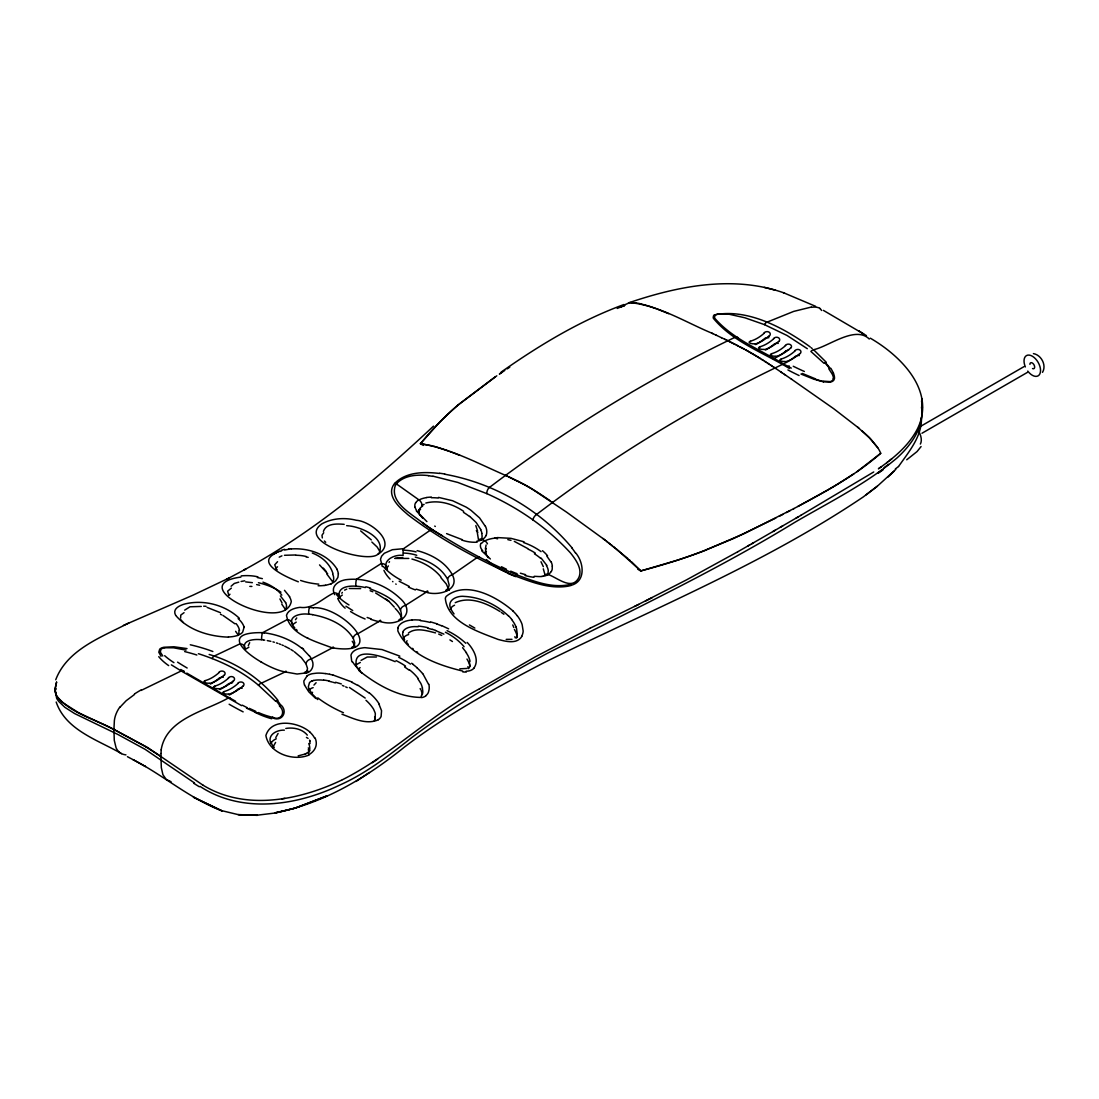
<?xml version="1.0" encoding="UTF-8"?>
<svg xmlns="http://www.w3.org/2000/svg" width="1099" height="1099" viewBox="0 0 1099 1099"><rect width="100%" height="100%" fill="white"/><g stroke="black" fill="none" stroke-linecap="round" stroke-linejoin="round"><path stroke-width="1.5" d="M203.013 785.181L147.472 747.416L113.925 729.461L114.378 720.491A18.106 10.331 -60.6 0 1 119.722 707.22M160.949 756.112L160.976 753.557M56.612 682.081L54.964 689.938A60.692 28.121 -2.9 0 0 55.582 693.249A57.244 26.5 -2.6 0 0 57.011 696.34C71.147 713.773 94.981 719.007 113.939 729.461L114.282 740.369L116.068 747.76A28.835 17.474 -57 0 0 121.412 753.584M870.298 338.176C900.617 355.691 935.922 390.626 917.638 428.486C908.969 445.562 893.817 458.008 878.389 468.806L881.412 466.677M517.231 633.944L516.585 628.697A29.975 24.7 -18.4 0 0 516.077 627.158M55.472 691.848L56.64 698.208A65.033 28.821 0 0 0 58.742 701.45L64.923 707.358L74.608 713.553L117.868 734.448L145.205 749.381L194.523 782.983M286.509 606.689L285.864 609.272M833.303 378.386L832.891 379.883A5.522 3.173 8.3 0 1 830.102 381.6L823.604 381.174M161.155 749.848C166.196 718.664 204.812 711.369 228.07 698.126A5 2.198 -59.9 0 1 230.213 698.263L235.612 701.258M418.513 512.876L418.774 511.612M485.332 549.088L486.088 544.994M418.966 509.716L418.87 510.966M485.621 553.539L486.404 551.533M478.573 540.2L477.392 533.139M398.113 627.969L397.852 629.768A23.024 14.314 3.1 0 0 397.92 631.128C408.993 655.059 438.515 665.183 462.665 671.063M402.893 632.378L402.715 633.409A17.268 10.976 1.8 0 0 402.729 634.837L403.649 637.969M55.829 689.719L56.131 688.633M311.553 694.032L312.556 692.288M248.264 645.704L249.665 642.681M55.733 679.773C67.314 649.179 102.028 637.035 128.83 622.941M375.102 719.089L375.336 713.636A25.881 18.971 2.9 0 0 374.828 712.097L373.564 709.185A55.321 41.254 -2.2 0 0 365.981 700.283M422.195 694.541L422.772 692.356A19.796 15.674 7.4 0 0 422.236 688.194M56.53 682.245L54.95 689.279L56.296 695.049M386.175 568.939L388.359 565.916M323.408 531.394C326.252 523.097 337.105 523.77 344.179 524.347M469.328 667.34L468.614 668.673M339.055 598.474L340.154 596.771A10.523 5.907 -3.8 0 1 341.198 595.809A10.056 5.619 -4 0 1 342.325 595.081M486.033 535.488L485.634 536.298A13.861 9.177 8.3 0 1 482.365 539.417A5 2.885 60 0 0 479.054 540.227M238.703 634.535L239.074 630.386M332.901 581.852L333.601 579.846A30.607 16.966 -7.6 0 0 332.75 574.365M450.302 609.217L451.442 607.404A10.702 6.992 0.2 0 1 454.56 605.219M275.794 737.553L278.088 733.459M1042.511 372.355C1046.77 365.28 1041.344 354.977 1033.417 353.603M551.355 571.439L551.739 570.669A18.065 11.333 2.8 0 0 552.22 569.048L552.275 566.191M921.086 446.565L917.033 451.579L906.73 459.794M353.974 646.665L354.716 642.901L353.301 638.368A5 3.778 -27.4 0 1 358.26 633.505L379.443 621.196C397.288 628.024 418.321 613.915 399.487 597.829C385.68 585.053 366.118 577.538 347.215 579.558C340.594 580.038 331.046 584.792 333.876 592.801M521.874 636.376C516.942 644.563 505.567 641.363 498.122 639.439C478.491 631.829 447.472 622.061 445.315 598.282A17.131 11.127 -0.3 0 1 446.194 596.4C466.1 580.066 496.679 596.675 513.096 611.017M395.379 485.318C389.073 503.163 413.114 514.387 423.761 523.948C452.348 543.002 482.406 560.078 513.989 573.678A199.716 107.125 6.9 0 0 517.739 575.162M400.956 619.287C404.995 602.966 382.397 593.515 369.978 588.789M306.772 672.052L307.514 668.412L306.058 663.933A5 3.792 -27.9 0 1 311.251 659.015L332.365 647.874A5 1.044 -76.5 0 1 333.56 647.806M389.046 562.413L389.499 561.671M447.911 589.531L449.148 585.011L447.664 579.393A5 3.599 -25.9 0 1 452.348 574.763L476.815 557.784A5.014 2.377 -61.9 0 1 479.535 557.22M341.83 593.254L342.366 592.402M313.943 685.075L316.1 682.74M295.48 619.712L296.757 617.94M447.774 589.723L446.991 590.685M231.092 586.234L234.307 583.459L238.799 582.14M119.846 707.358L126.206 700.695L134.476 694.513M403.525 637.928L404.198 637.063A10.674 6.676 2 0 1 407.358 634.988L408.663 634.535M508.411 573.115C473.202 556.973 438.735 538.331 407.921 514.744A201.955 94.981 3.4 0 1 405.819 512.876C398.223 506.419 386.587 495.141 393.84 484.48A24.398 12.13 -15.8 0 1 394.623 483.436A5.014 3.489 40.5 0 1 396.382 483.876C404.308 475.029 417.441 474.438 428.486 475.579M184.673 610.137L190.003 606.785L201.296 606.428M419.42 510.362L420.574 509.235M292.485 624.685L296.235 622.116M473.848 668.206C479.92 659.895 473.188 648.698 467.171 642.42M394.665 483.436C406.122 471.65 424.365 471.718 439.573 473.449M378.935 553.511C386.244 538.002 362.258 527.63 350.21 526.036M898.57 466.457C908.763 451.881 922.171 436.399 921.443 417.551M486.225 548.511L485.071 552.618L488.299 557.674M275.602 742.416L273.514 746.125A21.911 12.446 12.1 0 0 273.404 748.24M408.347 633.106C415.93 627.076 427.085 630.853 435.534 632.887M898.474 466.567L895.342 468.943M895.767 469.438L877.318 486.225L863.374 496.858C762.912 564.57 650.1 609.986 542.068 663.645C494.577 688.551 447.183 714.309 404.514 747.004C366.626 777.556 323.573 803.548 275.217 812.793L295.219 808.108L327.172 795.813L294.93 808.218L275.753 812.944L256.507 815.279M893.968 471.292L887.91 477.117M306.085 672.918L297.087 674.03L285.163 671.929L261.328 683.193A5 3.063 -48.6 0 0 258.43 685.172C240.969 670.445 220.02 660.664 198.411 653.699M361.049 660.375L367.258 657.01L376.408 657.01M245.517 649.221L248.91 647.201M323.738 532.699L322.007 535.213L322.323 537.919M228.88 595.15L229.979 594.229M433.501 426.124C375.432 480.497 313.861 531.957 243.703 570.161L245.764 569.062L226.682 579.269M276.316 567.798L277.539 566.809M862.166 431L862.825 431.577A98.141 56.667 60 0 1 871.15 439.531L877.675 447.623A18.697 10.798 60 0 1 880.739 453.283L857.041 471.677M880.711 453.296C854.679 476.155 823.852 492.503 793.505 508.796M458.31 404.858L496.789 375.803M891.893 458.668L889.338 460.728M359.387 668.192L360.087 667.643M866.081 494.838L877.318 486.225M886.714 462.775L887.594 462.088M307.116 675.858L303.887 680.899A24.535 14.273 9.3 0 0 304.588 685.034M737.91 337.558L737.827 337.503A5 3.489 -57.8 0 0 734.984 337.311C648.245 378.88 566.012 429.338 489.385 487.475A5 3.022 -68.1 0 0 486.857 493.643C518.124 507.601 547.137 527.52 570.326 552.77A128.72 94.844 -13.1 0 1 572.139 555.022C576.796 561.232 582.278 569.433 578.912 577.401C572.098 591.166 557.591 577.772 548.167 574.502A5 2.885 60 0 0 545.173 575.354L543.304 568.829M532.96 520.061A5 2.706 -52.8 0 1 536.532 514.497C612.981 456.195 695.324 406.053 782.035 364.607A5 2.239 -61.6 0 1 784.054 364.318L791.294 368.096M342.297 779.809C391.148 755.288 430.794 714.638 479.452 688.853M501.048 372.163C539.362 345.237 579.86 320.716 623.971 304.519M495.347 376.778L459.657 403.718A473.119 273.156 0 0 0 439.16 422.717L420.422 443.708L423.376 445.411M307.926 752.279L305.151 754.202L305.783 753.887L298.172 755.851M382.328 566.603L380.474 559.226L381.641 556.135L384.307 553.278L392.37 549.706L403.567 548.689L429.86 530.501A5 3.379 -57.4 0 1 433.432 530.419M501.941 372.327L499.358 374.058L504.784 370.445M372.273 762.733L377.74 759.052M426.151 592.21C437.484 596.249 460.577 590.754 452.348 574.763M356.007 781.458L369.429 772.487M853.854 473.848L837.204 484.412A584.297 337.338 0 0 1 827.204 490.305L797.901 506.46M277.552 561.699L274.75 564.776L276.192 568.705M873.732 471.966L800.704 515.417M426.371 592.059L426.453 592.018A5 1.195 -78.8 0 1 427.937 591.839M507.147 368.893L509.771 367.176M425.464 592.663L405.297 605.494A5 3.723 -26.8 0 0 400.503 610.275L400.503 610.275M378.399 719.735C366.53 725.189 353.219 718.403 341.981 714.213M455.233 602.692C469.987 595.795 487.132 603.516 499.949 611.484M479.452 688.853L535.364 656.817L590.067 628.23M339.715 598.048L339.083 596.565A5 4.094 -18.8 0 0 333.945 592.952C322.721 598.131 313.242 609.286 300.013 607.335C294.848 608.022 288.226 609.67 286.482 615.275C289.724 634.892 315.894 641.486 331.967 647.778M780.29 527.286L800.841 515.349M775.372 530.144L751.579 543.868M772.899 531.573L782.735 525.858M796.129 518.082L798.355 516.791M921.429 425.863L1024.021 366.626M921.979 433.253L1027.345 372.424M332.365 647.874C390.914 656.776 342.256 606.208 313.558 607.692M737.663 551.822L749.655 544.967M747.746 546.066L753.488 542.769M141.112 690.433L181.198 670.967A5 3.544 -59.8 0 1 184.316 671.64L180.813 669.483M737.663 551.822L686.188 580.052L634.604 606.428M274.338 553.91C254.57 564.639 292.361 579.379 298.324 581.811M794.028 508.521L744.779 533.345L705.874 550.049M786.431 512.546L790.195 510.554M231.381 588.102L227.644 591.18L228.743 595.163M779.191 516.31L782.749 514.469M344.605 590.122L346.748 589.119M305.824 673.192C312.391 672.121 315.056 664.222 311.251 659.002M775.784 518.082L733.61 538.483L702.302 551.41A441.125 254.68 0 0 1 677.424 560.188L640.799 570.944L637.832 569.227M279.228 557.138L281.907 555.847M645.429 601.057L652.257 597.622M590.067 628.23L638.588 604.45M228.853 578.115L193.314 595.026L123.445 625.413M308.943 755.04C293.351 761.703 269.104 753.351 265.876 735.547C271.343 717.372 298.901 721.947 310.22 732.305M360.348 662.436L357.477 663.988A9.946 6.017 4.3 0 0 356.68 664.73M341.775 780.056C299.56 800.264 245.352 811.131 203.013 785.181M276.275 552.934L275.286 553.415A12.103 3.215 -20.5 0 0 274.297 553.896M184.055 612.665L180.785 615.069L180.593 618.229M377.768 554.349C398.168 542.659 370.253 521.077 356.406 520.28C344.962 517.395 332.241 518.096 321.801 523.893C296.057 541.999 367.011 563.924 377.768 554.349A11.814 6.745 -10.3 0 0 378.523 553.841M823.989 363.288L810.897 351.46A5.028 3.091 -49.3 0 1 813.562 349.716C828.522 346.611 855.242 325.167 869.268 339.028M237.7 635.456L240.942 633.725A17.268 8.572 -0.1 0 0 242.645 632.159L244.17 626.966M617.198 308.448L624.589 305.426A16.073 9.273 60 0 1 625.4 304.505L629.7 302.651L637.09 303.008M619.863 307.28L624.589 305.426L620.44 307.033M313.146 687.644L311.992 688.056A10.688 6.278 7.6 0 0 309.245 690.007M279.737 551.506L281.605 550.874M311.965 680.94L313.668 680.432M628.518 302.884C678.11 285.974 733.665 274.887 784.521 293.09M467.157 668.439L459.822 668.824M284.765 549.995L288.749 549.239M241.093 581.467L244.706 580.822M425.808 503.054C438.927 499.688 452.761 503.837 463.668 511.365M543.236 576.192L542.027 576.371M421.741 697.425C398.552 697.494 376.682 684.595 359.002 670.624M394.72 558.429L408.787 558.443M395.558 558.292L402.825 557.839L397.879 557.935M325.496 585.314L324.054 585.52M281.852 798.822L284.929 798.341M164.768 647.751L173.601 647.806L186.019 650.127M426.618 497.449L431.371 497.036M476.815 541.189L477.419 541.106A13.82 9.204 9.1 0 0 482.434 539.472M240.887 577.085C180.717 585.025 284.091 634.727 291.276 601.593A40.759 21.76 -3.3 0 0 289.408 596.73M284.462 555.283L295.686 554.981M285.795 728.472C293.392 727.153 302.294 728.925 307.335 735.135M412.084 619.973L409.9 620.234A16.334 10.152 2 0 0 397.811 627.927M811.268 307.088L793.739 311.388L766.401 322.419A5.014 2.596 -69.6 0 0 764.451 324.631L744.902 317.79L728.843 314.163L717.853 313.902L715.106 315.207L714.529 317.309A17.474 8.394 1.2 0 0 714.845 318.325C733.074 339.385 760.783 349.798 784.054 364.318M291.111 548.951C308.105 547.687 327.529 553.951 336.898 568.966M349.29 588.501L360.664 588.597M497.256 537.576L510.966 538.345L524.086 541.807M630.112 302.61C659.373 305.563 685.24 322.103 712.001 333.231M466.127 671.228L468.243 671.036A12.226 9.685 31.1 0 0 473.903 668.247M284.366 730.148C277.827 729.763 268.307 733.885 270.272 741.852M228.455 637.132C209.456 636.555 188.396 630.318 175.744 615.467M506.199 639.371L511.983 639.33M318.092 585.74L319.617 585.767A21.376 11.608 -3.8 0 0 324.04 585.451M238.057 814.579L257.413 815.321L239.211 814.867L220.872 810.458C189.069 798.025 163.229 775.221 133.13 759.684L145.466 766.539L144.834 766.182M203.672 606.181L206.049 606.318M365.349 587.567C357.491 585.671 337.462 583.377 339.028 596.427M767.926 337.627L765.605 337.984A3.517 2.308 -15.5 0 0 764.437 338.712A45.265 26.129 -60 0 1 755.659 344.605M418.266 626.691L414.584 626.609A18.779 12.007 2.2 0 0 411.685 626.828L410.614 627.007A11.347 7.226 2.1 0 0 402.674 632.351M346.652 525.665L349.18 525.899M245.695 581.907L252.358 582.662M420.491 620.083L415.188 619.836A25.277 15.935 1.7 0 0 412.098 620.015M262.757 632.667C207.67 631.595 264.516 668.549 284.765 671.819M534.224 576.302L538.771 576.563A18.133 11.169 4.8 0 0 542.082 576.48M263.348 639.989L264.68 640.168M264.296 632.832C277.772 634.549 290.947 639.645 301.621 648.122M438.528 497.394L452.623 500.746L466.058 507.079A90.173 66.311 -13.3 0 1 471.128 510.444L479.576 517.904L485.332 526.339M325.29 673.522L329.659 674.25M312.487 614.684C328.052 617.404 344.578 624.424 353.246 638.285M272.95 718.032C281.825 721.892 287.965 712.056 281.385 705.366M433.047 476.197L457.953 482.475L486.857 493.643M232.686 682.644L228.688 683.66A46.103 26.623 -60 0 1 219.841 689.581M823.453 381.834L830.528 382.054A7.308 4.272 9.3 0 0 833.976 379.856L834.498 378.468A27.791 16.32 9.6 0 0 833.33 373.165M444.6 474.191C493.849 483.065 539.788 509.4 571.961 547.755M257.372 577.538L262.373 578.651M256.63 584.599L259.639 585.245M267.291 640.593L270.862 641.335M187.022 648.589L173.917 646.775L163.888 647.256A8.119 3.613 -2 0 0 159.698 649.166L158.792 652.229L161.058 656.323M272.47 717.207C281.193 721.535 286.344 711.809 279.366 705.943M638.368 303.242L648.492 305.989A248.086 143.241 60 0 1 652.105 307.212L655.897 308.585M171.059 781.705L166.224 779.452L162.927 774.713L161.319 767.651L160.949 756.469L145.933 746.922M507.807 539.636L510.994 540.351M328.972 681.243L332.159 682.012M306.072 556.85L308.187 557.358M423.816 591.427L416.178 589.16M427.648 628.188L432.223 629.452M415.271 557.124C427.992 560.366 441.029 567.276 447.54 579.146M207.093 607.404L220.459 612.706M332.901 674.978L352.078 682.039M775.083 290.109L764.327 287.361M432.511 445.864L420.422 443.708C451.194 448.584 479.04 464.025 507.395 476.197M525.665 574.695L520.363 573.183M417.153 550.626C430.918 554.267 444.999 561.685 452.211 574.489M335.607 682.273L341.336 683.935M411.933 559.048C422.936 562.029 433.61 567.977 440.85 576.906M430.629 621.91L436.825 623.765M272.964 641.871L274.352 642.269M433.762 446.208L435.012 446.565M462.143 539.623L446.579 533.606M285.19 671.929L285.232 671.942A5 0.948 -74.4 0 1 286.29 671.956M333.217 682.314L335.319 682.932M436.248 446.922L448.516 451.03M209.167 654.482C236.065 662.312 260.271 678.44 277.868 700.228M371.119 618.902L367.135 617.459M276.412 642.901L277.841 643.382M814.455 379.43L800.951 374.045M815.156 378.729L802.284 373.426M517.093 573.678L515.321 573.019M783.23 292.609L815.609 306.319M449.779 451.483L451.043 451.95M370.143 590.754L372.836 591.757M435.589 630.592L443.886 634.137M452.307 452.431L453.571 452.912M657.188 309.066L668.7 313.682M279.256 643.89L280.643 644.426M454.821 453.392L456.085 453.873M514.442 572.689L510.692 571.15M457.321 454.368L459.794 455.343M514.291 541.367L527.74 548.566M516.022 576.288C532.438 582.429 550.091 589.188 567.922 586.207A24.769 18.669 6.6 0 0 571.068 585.424M517.698 575.203C533.386 581.069 550.173 587.718 567.235 585.053A21.966 16.128 4.4 0 0 570.106 584.242M764.451 324.631L787.021 335.47L807.312 348.699M342.407 685.474L344.028 686.161M257.578 713.251L246.478 708.154M441.674 625.606L448.653 628.848M282.003 644.976L283.363 645.566M409.323 586.454L399.157 581.247M438.693 634.082L441.729 635.442M220.473 614.286L221.778 614.863M255.861 711.41L249.267 708.347M395.159 661.653C387.178 658.301 353.644 645.017 356.172 664.277M505.87 475.496L524.072 484.467A222.987 128.748 60 0 1 531.998 488.973L566.631 512.189L605.315 540.255M345.649 686.875L347.229 687.603M711.795 333.134L712.853 333.629M508.906 476.897L517.588 481.074M113.925 729.461L78.702 712.77L62.368 702.426A65.184 30.264 -2.6 0 1 56.186 695.063M712.633 333.533L716.466 335.332M716.081 335.154L721.507 337.723M721.342 337.64L725.299 339.522M506.515 569.282L501.46 566.754M113.939 729.461L145.521 746.674M724.749 339.261L735.368 344.468M284.682 646.157L289.751 648.808M726.618 340.168L727.497 340.594M399.844 656.144L382.026 649.564L364.868 647.668A22.282 13.408 3.7 0 0 362.89 647.874L360.335 648.286A15.812 9.52 4.6 0 0 350.979 655.155L351.68 661.021A34.165 20.441 6.8 0 0 352.147 661.983M727.936 340.8L746.042 350.073A309.382 178.615 60 0 1 756.977 356.406L775.578 368.399M223.042 615.467L234.952 623.82M789.522 368.536C763.846 352.82 732.758 341.885 713.388 318.325A18.834 8.765 -0.4 0 1 713.224 317.185L713.581 315.715A8.558 3.984 -1 0 1 714.226 314.918C747.224 308.146 783.669 327.653 810.197 346.927M736.825 345.196L738.267 345.938M121.014 753.365C97.536 739.792 65.748 730.148 56.186 702.027M375.624 593.007L389.087 601.483L394.294 607.115M739.709 346.68L744.05 348.987M241.574 705.64L184.261 672.725M127.429 756.689L133.446 759.862M823.439 310.399L866.424 335.621M349.427 687.493L365.198 698.071M745.507 349.784L760.412 358.521M230.213 698.263L186.789 673.124M183.849 672.492L182.407 671.668M469.397 624.933L474.837 628.065M182.008 671.434L171.375 664.868M482.392 539.444L484.741 540.804A5 2.885 60 0 1 487.475 543.868M352.738 610.563L345.951 606.208M260.875 661.777L261.631 662.216M200.114 786.444C242 814.043 296.854 805.677 339.783 785.071C366.393 773.215 389.444 755.109 412.194 737.237C454.395 705.476 500.21 678.935 546.533 653.726C629.809 611.099 714.721 571.466 794.591 522.465C829.36 502.119 865.985 484.109 896.935 458.022C911.03 445.219 924.438 427.168 921.498 407.056M357.958 685.199L369.36 693.249M307.088 637.654L307.857 638.121M290.96 649.523L293.282 651.006M761.854 359.428L763.31 360.335M449.917 639.906L452.445 641.514M859.349 331.184L858.731 330.772L863.704 334M764.753 361.269L766.209 362.203M767.651 363.137L769.121 364.099M770.591 365.06L772.075 366.049M819.689 308.448L820.404 308.984M773.572 367.039L781.128 372.135M360.678 530.913L371.311 539.911M404.556 666.901L409.13 670.17M780.853 371.943L782.021 372.74M781.636 372.465L791.692 379.32M422.208 505.842A5 2.885 60 0 0 418.98 499.908L396.382 483.876M784.37 374.333L785.538 375.13M791.362 379.1L833.674 408.677L858.869 428.143M549.83 500.526L541.134 494.687A251.437 145.164 60 0 0 517.588 481.046M551.341 501.57L552.866 502.614M490.374 558.979L481.802 550.929M501.295 612.39L503.892 614.259M416.727 651.693L417.634 652.339M294.395 651.776L301.401 657.71L305.92 663.686M411.644 663.219L413.251 664.414M385.296 598.625L389.087 601.483M602.939 538.455L627.955 558.594M606.511 541.175L607.72 542.095M608.928 543.03L610.137 543.978M426.92 521.627L416.342 510.953M319.548 564.9L327.653 573.733M611.346 544.925L612.555 545.873M371.86 542.041L377.204 547.068L380.213 552.11M613.764 546.821L614.987 547.783M616.182 548.758L640.799 570.944L631.582 561.836M258.43 685.172L275.574 701.162M811.199 347.737L812.188 348.562M469.685 516.338L476.238 522.602L480.799 529.581M412.455 648.355L413.265 649.028M315.729 698.469L308.778 691.807L304.505 685.048M857.563 427.058L869.309 437.677L877.675 447.623M813.562 349.716L826.269 362.272M303.187 649.427L309.149 655.732M317.721 699.555L312.528 694.389L308.984 688.908M629.164 559.652L630.373 560.737M326.774 573.98L333.024 582.25M297.142 630.386L296.112 629.397M280.396 595.919L285.534 602.554M325.716 542.302L324.411 540.983M284.49 590.314L289.669 596.675M541.161 558.127L546.849 565.422M441.029 577.84L446.331 584.05L448.914 589.902M820.568 309.135L821.654 310.509M508.233 615.742C496.432 604.587 480.593 597.224 464.286 596.414C457.129 595.424 446.318 600.233 450.906 609.011M239.335 618.27C225.803 605.494 205.692 599.862 187.421 603.406C182.022 604.381 171.691 607.912 175.593 615.206M408.169 644.316L406.273 642.118M277.154 569.818L276.344 568.884M281.784 604.216L285.616 609.684M462.583 647.668L466.471 652.696M162.803 655.993L160.317 652.092L160.976 649.275A6.251 2.885 -0.9 0 1 164.768 647.764M546.862 556.176L550.791 561.74M422.772 518.261L421.412 516.626M294.848 628.078L292.897 625.496M476.334 530.597L477.79 532.342M235.612 631.321L238.126 634.865M326.403 571.755L323.353 568.142M453.42 613.105L454.066 613.901M511.612 619.52L512.148 620.234A42.737 35.209 -18.2 0 1 516.132 627.131M422.744 673.536L428.555 684.32M517.286 615.825L516.063 614.272A65.129 51.983 -10.7 0 0 513.013 611.071M417.744 678.633L420.711 683.221A34.976 27.97 -11.7 0 1 421.59 685.185L422.538 688.153M828.88 368.934L831.833 373.454A27.612 15.963 7.5 0 1 833.495 378.399M420.999 516.09L420.299 515.005M452.815 612.28L451.304 609.835M575.533 552.742C583.857 562.262 586.207 581.453 571.027 585.355A5.028 1.772 71.1 0 0 570.134 584.297M830.858 368.302L833.509 373.152M279.915 598.941L282.045 602.911M404.693 639.893L403.965 638.615M245.352 649.028L244.706 647.778A5 4.3 -22.3 0 0 239.802 643.945L214.085 656.13A5.014 2.61 -71 0 0 212.066 658.576M387.466 569.735C381.078 560.586 395.022 553.855 403.141 555.544A5 1.058 -88.4 0 1 403.567 548.689M420.12 688.606L420.725 689.65M379.073 704.432L381.545 710.71L381.106 716.466A14.273 9.781 18.5 0 1 378.344 719.68M292.499 624.823C287.732 615.371 302.198 613.063 308.654 614.259A5 0.865 -85.5 0 1 309.437 607.225M540.996 561.74L543.318 566.672M334.687 594.683L333.945 592.952M421.26 690.708L422.469 694.032M512.752 624.946L513.824 627.529M244.679 647.682C242.22 639.618 255.93 638.862 261.576 639.81A5.014 0.865 -84.8 0 1 262.455 632.777L286.88 619.781A5 4.19 -20.4 0 1 291.881 623.49M475.826 525.61L477.557 530.927M386.285 567.208L386.298 567.249A5 4.039 -18.5 0 0 380.955 563.705L356.461 579.269A5 0.907 -86.6 0 0 355.829 586.179M308.311 749.573L308.64 750.672M514.882 636.651L515.239 637.901M516.887 636.362L517.107 637.475M921.539 400.888L922.391 407.578M414.873 507.216L414.818 505.238A17.886 9.383 -2.1 0 1 415.587 502.82M310.055 743.611L309.657 740.108L309.794 741.317M338.355 573.857L337.888 577.415L335.69 580.808A15.496 8.613 -3.7 0 1 325.469 585.231M922.047 409.9L921.718 398.566L922.075 412.372M1029.928 364.346A3.338 1.923 60 0 1 1032.208 362.945A3.338 1.923 60 0 1 1034.64 366.887A3.338 1.923 60 0 1 1032.524 368.563M1025.367 366.942A11.677 6.745 60 0 1 1030.697 355.444A11.677 6.745 60 0 1 1040.396 372.218A11.677 6.745 60 0 1 1027.757 371.091M476.801 531.092A45.581 28.78 2.6 0 1 477.461 532.424M406.74 641.157A6.828 4.272 2 0 1 407.138 640.813M467.858 666.695A39.289 27.035 2 0 1 468.229 667.67M125.945 754.876A37.311 22.612 -56.9 0 1 121.398 753.626M888.487 464.341A324.342 164.355 1 0 1 884.132 467.638M882.415 469.795A342.558 154.162 -4.8 0 1 877.813 473.037M883.156 469.726A331.349 139.999 -7.2 0 1 878.554 472.968M918.709 431.275A12.515 7.226 60 0 1 920.358 444.065M420.491 443.735A503.108 290.466 0 0 1 458.214 404.83M705.943 550.118A460.728 265.999 0 0 1 640.758 570.903M497.6 538.812A9.809 6.841 -13.6 0 1 494.88 537.796M804.358 371.476A177.42 87.783 11.9 0 1 793.244 366.255M823.481 381.751A40.416 22.804 9.3 0 1 814.579 379.279M824.799 362.697A102.784 61.86 6.3 0 1 829.594 368.563M515.651 576.618A199.867 107.922 8 0 1 508.013 573.431M571.768 547.851A123.569 93.978 -10.3 0 1 575.368 552.811M395.448 485.318A21.733 11.182 -14.9 0 1 396.464 483.89M428.404 475.757A85.804 57.78 -17.1 0 1 432.951 476.362M439.696 473.243A127.855 84.321 -20.3 0 1 444.724 473.999M308.764 743.528A19.7 13.71 22.2 0 1 308.297 753.543M274.132 747.54A20.785 12.762 20.1 0 1 270.945 741.907M314.987 737.759A25.085 16.828 9.1 0 1 308.668 754.821M310.124 732.346A26.733 17.763 10 0 1 314.451 737.827M276.261 700.956A89.527 54.181 3.7 0 1 279.998 705.805M271.687 718.746A53.137 30.181 9.5 0 1 254.803 712.125M243.154 711.877A211.187 104.955 11.5 0 1 229.142 704.239M247.165 707.646A165.193 86.107 13.2 0 1 242.288 705.173M273.102 717.455A46.584 26.142 11.8 0 1 258.347 712.523M277.264 700.379A84.527 51.255 6.5 0 1 280.891 705.448M187.16 668.013A207.065 81.711 8.1 0 1 177.585 662.148M173.93 662.656A102.853 43.919 5.3 0 1 164.685 655.705M184.659 651.583A138.213 73.921 -2.4 0 1 196.858 655.018M190.292 644.783A153.242 87.288 -6 0 1 212.863 651.501M168.683 665.609A102.729 44.729 -0.2 0 1 158.764 656.68M304.382 673.22A5 3.063 63.3 0 1 308.256 672.231M261.672 639.577A31.06 15.661 -0.8 0 1 263.472 639.769M262.73 632.722A36.294 18.697 -0.7 0 1 264.268 632.887M302.046 647.888A82.178 54.579 -8.1 0 1 303.599 649.207M309.396 655.677A51.392 30.593 3.2 0 1 311.292 658.699M351.653 647.792A5 2.94 60.8 0 1 355.224 647.16M249.803 586.385A37.847 21.705 -21.4 0 1 251.891 586.44M262.922 582.154A74.869 47.408 -22.8 0 1 281.825 595.136M285.671 602.527A32.984 17.419 -4.3 0 1 286.523 606.689M258.444 582.717A82.191 46.199 -11.3 0 1 280.987 592.196M241.203 575.89A46.556 29.316 -21.1 0 1 257.922 576.851M308.682 614.162A34.069 19.823 -3.3 0 1 312.528 614.602M309.355 607.445A38.795 21.719 -2.4 0 1 313.449 607.912M425.986 695.777A12.9 9.685 29.5 0 1 421.81 697.549M425.808 695.626A13.367 9.932 22.7 0 0 428.376 692.425L429.008 690.021A25.868 19.672 1 0 0 428.871 684.279M359.95 670.28A49.524 28.519 9.9 0 1 352.642 661.928M398.745 657.353A86.148 62.739 -1.2 0 1 410.49 664.098M413.128 664.51A79.416 61.228 -6.7 0 1 416.974 667.684M416.892 667.752A69.264 53.727 -7.6 0 1 422.593 673.605M422.043 694.458A9.245 7.212 45.3 0 1 421.137 696.203M409.529 669.841A62.574 50.005 -11.8 0 1 418.128 678.426M396.066 660.609A79.471 60.074 -3.3 0 1 405.531 666.09M361.942 673.165A42.38 25.772 6.5 0 1 355.444 664.359M375.047 719.062A9.712 7.006 32.5 0 1 374.264 720.518M323.683 680.02A34.55 19.933 7.8 0 1 329.082 680.982M323.642 680.267A25.909 14.369 7.9 0 0 320.867 679.993L318.298 679.965A14.589 7.913 7.7 0 0 313.71 680.473M312.061 681.009A10.001 5.729 9.6 0 0 309.52 682.575L308.352 686.641A22.241 13.009 10.4 0 0 309.025 688.908M343.479 712.743A83.029 42.009 15.1 0 1 317.762 697.851M307.088 675.83A15.716 9.108 6.9 0 1 312.281 673.701L316.402 673.179A23.367 13.518 6.7 0 1 318.696 673.096L319.493 673.096A29.632 17.213 6.7 0 1 325.277 673.591M329.631 674.319A47.861 28.739 6.6 0 1 332.86 675.033M351.817 682.3A88.112 60.5 2.9 0 1 357.683 685.433M369.58 693.098A61.022 44.674 -1.8 0 1 379.402 704.322M236.01 623.545A49.208 24.618 -4.3 0 1 239.513 630.345M183.258 622.542A56.131 19.878 5.5 0 1 181.074 619.891M237.645 635.414A16.691 7.968 -0.8 0 1 228.441 636.967M238.126 618.627A51.9 25.758 -0.9 0 1 244.074 626.98M398.8 620.317A5 2.816 58.7 0 1 402.261 619.726M379.443 621.196A5 1.126 -78.1 0 1 380.831 621.498M345.141 608.159A57.409 31.596 -1 0 1 337.695 598.323M378.853 621.608A52.587 31.115 2.1 0 1 370.748 619.3M365.102 618.998A80.776 43.204 4.4 0 1 350.554 611.539M348.987 604.945A62.3 31.459 5.8 0 1 336.404 594.435M365.871 586.797A59.264 39.276 -8.8 0 1 370.555 588.089M421.673 505.622A11.004 5.852 -6.3 0 1 424.118 504.386M419.241 509.702A12.158 5.591 -8.5 0 1 422.648 506.131M419.736 515.074A28.986 14.617 1.7 0 1 418.733 510.966M435.3 526.448A75.089 30.429 15.7 0 1 434.737 526.078M477.145 542.192A25.579 16.719 8.3 0 1 461.855 540.062M442.375 535.721A86.601 41.226 11.9 0 1 422.607 522.382M416.864 510.87A33.932 17.419 4.3 0 1 415.065 507.216M415.669 502.834A13.779 7.13 -4.3 0 1 418.678 499.963M419.062 499.949A14.205 7.253 -5.2 0 1 426.659 497.6M516.997 633.931A14.534 12.309 20.3 0 1 516.42 638.066M508.384 615.632A57.725 47.353 -15.5 0 1 511.736 619.438M517.341 615.797A50.417 40.333 -11.3 0 1 521.558 622.982A38.506 30.662 -9 0 1 522.176 624.768L523.165 631.101A19.741 15.565 3 0 1 521.668 636.294M546.807 575.285A10.537 7.13 10.5 0 0 547.357 574.461A13.944 9.163 6.4 0 0 548.154 572.153L548.264 570.518A28.945 18.683 -1.8 0 0 546.395 565.545M534.402 553.814A69.484 47.367 -17 0 1 540.708 558.429M528.152 549.143A75.597 52.161 -19.1 0 1 535.282 553.085M484.851 540.845A16.554 7.844 -7.6 0 1 497.16 537.947M523.481 542.494A86.67 58.22 -15.9 0 1 541.065 551.643M542.466 550.695A73.427 49.95 -16.9 0 1 547.563 555.792M551.066 561.671A33.863 21.54 -5 0 1 552.357 566.177M551.3 571.425A13.641 8.627 4.8 0 1 548.113 574.461M548.236 574.543A13.6 8.682 5.9 0 1 543.263 576.247M534.004 577.318A35.718 20.112 4.5 0 1 525.047 575.505M515.843 576.219A79.829 35.745 7 0 1 486.404 559.583M482.708 550.709A25.167 12.089 -1.6 0 1 480.854 543.318M481.609 543.373A14.012 6.718 -7 0 1 484.467 540.873M480.895 539.788A10.413 7.391 15.5 0 1 480.497 540.296M481.623 533.331A18.504 12.748 9.2 0 1 481.678 538.922M480.606 529.622A31.047 21.307 1.6 0 1 481.925 533.303M463.448 512.354A77.507 57.519 -13.9 0 1 469.479 516.503M431.303 497.723A30.896 17.79 -4.4 0 1 438.199 498.053M485.497 526.311A26.403 17.625 1.6 0 1 486.17 535.515M469.177 661.447A15.578 12.996 23.9 0 1 469.507 667.395M466.237 652.833A32.585 26.761 -14.5 0 1 470.056 661.323M445.411 632.241A73.729 59.909 -13.9 0 1 464.108 646.72M432.319 629.287A63.536 45.059 0.2 0 1 435.699 630.441M418.348 626.128A38.822 26.266 1.6 0 1 427.896 627.735M466.388 672.025A21.815 15.812 22.9 0 1 462.761 671.901M420.368 620.66A46.886 30.621 1.7 0 1 430.313 622.474M436.688 623.957A74.883 53.37 -0.5 0 1 441.537 625.784M447.073 630.661A81.106 61.283 -4.2 0 1 465.797 643.286M296.222 555.27A47.834 32.366 -29.1 0 1 306.291 556.52M312.281 553.003A69.938 45.1 -25.4 0 1 332.997 573.651M331.294 583.83A10.619 5.866 -5.4 0 1 331.033 584.05M318.82 584.16A45.073 20.812 -0.7 0 1 300.59 580.437M336.706 569.021A40.223 22.406 -5.8 0 1 338.382 573.843M288.79 549.005A33.835 20.524 -21.9 0 1 291.18 548.731M281.468 550.242A22.763 11.718 -19.5 0 1 284.806 549.335M278.171 551.753A16.581 6.525 -18.9 0 1 279.599 551.203M276.055 552.824A14.397 4.794 -19.3 0 1 278.253 551.863M445.864 590.74A5 2.679 56.5 0 1 449.326 589.929M403.937 553.058A42.202 29.027 -13.8 0 1 416.755 555.297M403.072 550.118A47.092 27.75 -7.5 0 1 416.081 551.877M396.148 584.27A69.58 39.743 -2.1 0 1 395.764 583.995M392.906 581.742A69.58 39.743 -2.1 0 1 392.577 581.453M390.09 579.118A69.58 39.743 -2.1 0 1 383.922 570.354M425.986 592.045A47.037 29.027 0.2 0 1 423.747 591.55M415.381 589.916A72.3 41.267 2 0 1 408.457 587.086M401.176 580.19A73.935 38.52 4.8 0 1 383.317 566.438M199.345 786.76A161.237 75.707 15.4 0 1 193.726 783.271M219.388 678.207A3.421 2.198 -16.1 0 1 223.344 677.204M219.25 678.124A45.732 26.403 -60 0 1 210.417 684.045M238.277 689.155A3.434 2.157 -16.9 0 1 242.261 688.139M238.126 689.087A45.924 26.513 -60 0 1 229.279 695.008M795.154 356.584A3.517 2.225 -16.7 0 1 798.108 355.458L798.533 355.43A3.228 2.28 -17.7 0 1 799.316 355.581M795.099 356.543A45.76 26.417 -60 0 1 782.708 364.085M789.247 365.967A45.457 26.239 -60 0 1 787.461 366.723M785.703 351.213A3.421 2.184 -16.2 0 1 788.587 350.114M785.661 351.185A45.966 26.541 -60 0 1 773.229 358.741M778.229 343.438A3.434 2.212 -15.8 0 0 773.888 344.344A45.787 26.431 -60 0 1 765.536 349.99M768.009 337.448A3.407 2.486 -16.4 0 1 768.86 337.723M228.674 678.014A38.506 22.241 -60 0 1 214.539 686.174M228.345 677.891A3.421 2.638 -9.3 0 1 233.29 677.053A3.421 2.638 -9.3 0 1 233.592 680.899M218.742 688.647A3.421 1.154 6.3 0 1 214.044 687.905A3.421 1.154 6.3 0 1 214.786 686.367M233.4 680.734A38.506 22.241 -60 0 1 219.25 688.894M219.237 672.464A38.19 22.049 -60 0 1 205.087 680.638M218.907 672.341A3.421 2.651 -8.7 0 1 223.853 671.544A3.421 2.651 -8.7 0 1 224.141 675.418M209.305 683.166A3.421 1.168 6.8 0 1 204.593 682.383A3.421 1.168 6.8 0 1 205.334 680.831M223.949 675.253A38.41 22.172 -60 0 1 209.813 683.413M238.112 683.427A38.41 22.172 -60 0 1 223.976 691.587M237.796 683.303A3.421 2.624 -10 0 1 242.728 682.438A3.421 2.624 -10 0 1 243.044 686.271M228.18 694.019A3.421 1.126 5.8 0 1 223.468 693.304A3.421 1.126 5.8 0 1 224.251 691.793M242.838 686.092A38.19 22.049 -60 0 1 228.688 694.252M161.058 753.516A61.132 34.77 -60.6 0 1 161.223 749.82M134.449 693.977A134.806 78.29 -61.3 0 1 141.112 689.938M825.541 362.794A110.106 67.204 2.4 0 1 830.281 368.591M823.426 381.532A41.625 23.148 7.8 0 1 814.936 378.935M799.083 375.528A203.123 104.268 9.3 0 1 787.928 369.951M795.085 350.897A38.19 22.049 -60 0 1 780.949 359.071M794.756 350.787A3.421 2.624 -10.4 0 1 799.687 349.88A3.421 2.624 -10.4 0 1 800.031 353.713M785.139 361.447A3.421 1.113 5.6 0 1 780.441 360.747A3.421 1.113 5.6 0 1 781.224 359.277M799.811 353.535A37.861 21.856 -60 0 1 785.661 361.695M785.648 345.539A38.506 22.241 -60 0 1 771.512 353.713M785.332 345.416A3.421 2.624 -9.7 0 1 790.263 344.578A3.421 2.624 -9.7 0 1 790.579 348.41M775.715 356.158A3.421 1.14 6.1 0 1 771.003 355.43A3.421 1.14 6.1 0 1 771.773 353.905M790.373 348.232A38.41 22.172 -60 0 1 776.224 356.406M773.847 338.671A38.314 22.117 -60 0 1 759.711 346.831M773.517 338.547A3.421 2.651 -8.9 0 1 778.463 337.736A3.421 2.651 -8.9 0 1 778.765 341.61M763.915 349.358A3.421 1.168 6.7 0 1 759.203 348.589A3.421 1.168 6.7 0 1 759.959 347.037M778.573 341.446A38.465 22.214 -60 0 1 764.423 349.606M764.409 333.038A37.654 21.733 -60 0 1 750.274 341.198M764.066 332.901A3.434 2.679 -8.4 0 1 769.025 332.118A3.434 2.679 -8.4 0 1 769.314 336.033M754.464 343.767A3.434 1.181 7.3 0 1 749.752 342.957A3.434 1.181 7.3 0 1 750.507 341.404M769.121 335.868A38.039 21.966 -60 0 1 754.986 344.028M811.199 307.349A35.305 20.167 -57.8 0 1 819.827 308.215M395.214 608.461A54.758 36.061 -7.3 0 1 402.028 618.476M352.229 641.267A54.455 34.852 -5.2 0 1 354.936 646.363M307.432 670.102A54.304 34.797 -4.8 0 1 307.679 670.706M306.429 737.415A30.58 18.463 12.3 0 1 308.091 738.391M270.849 743.528A19.947 12.144 16.6 0 1 276.275 738.803M308.297 747.87A20.51 13.49 10.8 0 1 309.657 750.823M374.594 716.905A31.102 21.705 4.3 0 1 375.034 718.018M466.965 659.07A37.38 29.522 -10.3 0 1 470.001 666.269M514.414 629.48A37.558 29.852 -10.6 0 1 517.203 636.294M222.204 810.966L193.52 797.242L222.204 810.966"/></g></svg>
